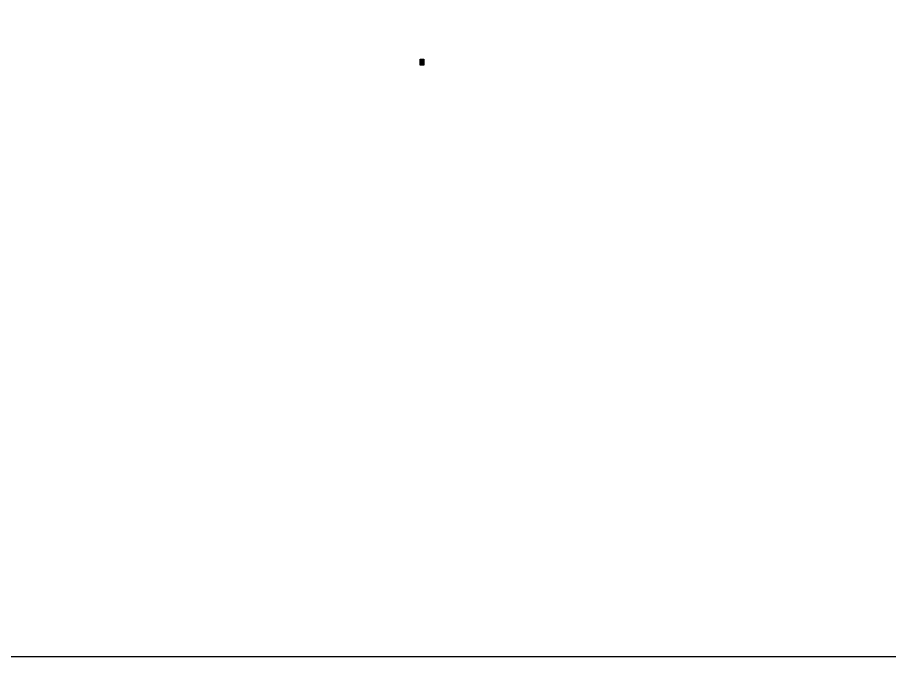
# Model space of a CAD drawing. Header units: millimetres. Extents: x 2519235 to 7246330, y 25937 to 201821.
# Drawn here: x 3320726 to 3369199, y 59821 to 95321 of the extents above; entities that cross this region are included whole.
import ezdxf

# ---------------------------------------------------------------- set-up
doc = ezdxf.new("R2010")
doc.units = ezdxf.units.MM
doc.set_wipeout_variables(frame=1)
doc.layers.add('000 - CONCRETE_COL_WIPEOUT_', color=7, linetype='Continuous')
doc.layers.add('000 - H A T C H', color=7, linetype='Continuous')

# ---------------------------------------------------------------- blocks, each defined once
blk = doc.blocks.new('*U941')
at = {"layer": '000 - H A T C H'}
h = blk.add_hatch(dxfattribs=at)
h.set_pattern_fill('AR-CONC', scale=0.05)
h.paths.add_polyline_path([(334, 214), (0, 214), (0, 0), (334, 0)])
at = {"layer": '000 - CONCRETE_COL_WIPEOUT_', "color": 7}
blk.add_lwpolyline([(0, 214), (0, 214), (0, 214), (334, 214), (334, 0), (0, 0), (0, 214), (0, 214), (0, 214), (0, 214), (0, 214), (0, 214)], close=True, dxfattribs=at)

msp = doc.modelspace()

# ---------------------------------------------------------------- block references
at = {"color": 7, "rotation": 89.99999999999999}
msp.add_blockref('*U941', (3343321.964, 92664.288), dxfattribs=at)

# ---------------------------------------------------------------- next in the draw order: linework, layer by layer
at = {"color": 7}
msp.add_lwpolyline([(3295400.188, 59821.36), (3395400.188, 59821.36), (3395400.188, 159821.36), (3295400.188, 159821.36)], close=True, dxfattribs=at)

doc.saveas('drawing.dxf')
